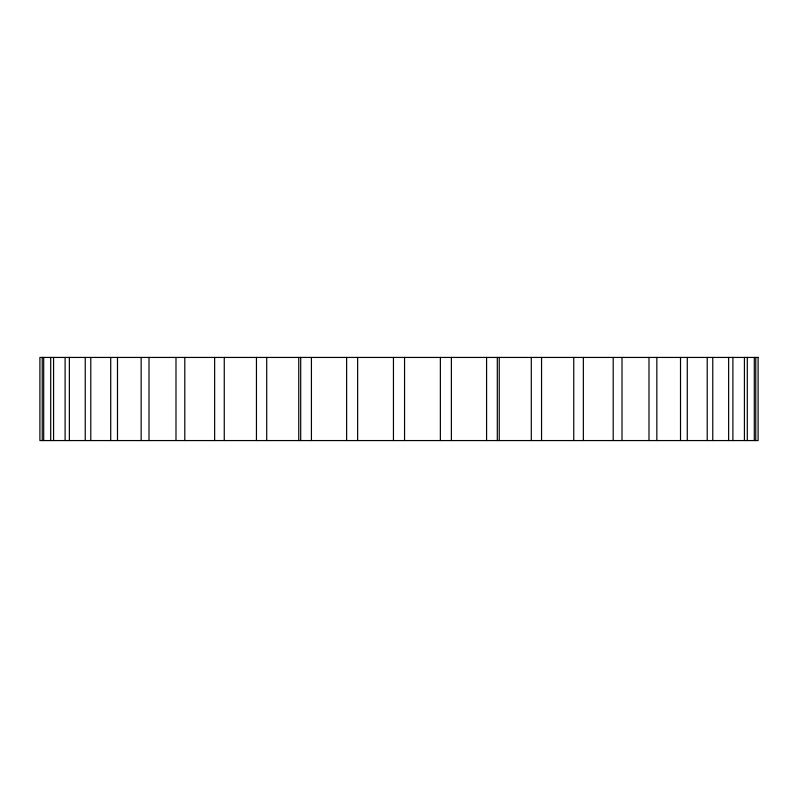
<?xml version="1.0" encoding="UTF-8"?>
<svg xmlns="http://www.w3.org/2000/svg" width="798" height="798" viewBox="0 0 798 798"><rect width="100%" height="100%" fill="white"/><g stroke="black" fill="none" stroke-linecap="round" stroke-linejoin="round"><path stroke-width="1.2" d="M755.756 357.434L755.756 440.566M754.3 357.434L754.3 440.566M747.297 357.434L747.297 440.566M744.424 357.434L744.424 440.566M732.893 357.434L732.893 440.566M728.644 357.434L728.644 440.566M712.764 357.434L712.764 440.566M707.218 357.434L707.218 440.566M687.278 357.434L687.278 440.566M680.514 357.434L680.514 440.566M656.844 357.434L656.844 440.566M648.993 357.434L648.993 440.566M622.011 357.434L622.011 440.566M613.203 357.434L613.203 440.566M583.358 357.434L583.358 440.566M573.742 357.434L573.742 440.566M541.553 357.434L541.553 440.566M531.288 357.434L531.288 440.566M499.239 357.434L499.239 440.566M497.304 357.434L497.304 440.566M486.581 357.434L486.581 440.566M451.379 357.434L451.379 440.566M440.366 357.434L440.366 440.566M404.556 357.434L404.556 440.566M393.444 357.434L393.444 440.566M357.634 357.434L357.634 440.566M346.621 357.434L346.621 440.566M311.42 357.434L311.42 440.566M300.696 357.434L300.696 440.566M298.761 357.434L298.761 440.566M266.712 357.434L266.712 440.566M256.447 357.434L256.447 440.566M224.258 357.434L224.258 440.566M214.642 357.434L214.642 440.566M184.797 357.434L184.797 440.566M175.989 357.434L175.989 440.566M149.007 357.434L149.007 440.566M141.156 357.434L141.156 440.566M117.486 357.434L117.486 440.566M110.723 357.434L110.723 440.566M90.782 357.434L90.782 440.566M85.236 357.434L85.236 440.566M69.356 357.434L69.356 440.566M65.107 357.434L65.107 440.566M53.576 357.434L53.576 440.566M50.703 357.434L50.703 440.566M43.7 357.434L43.7 440.566M42.244 357.434L42.244 440.566M758.1 357.434L39.9 357.434L39.9 440.566L758.1 440.566L758.1 357.434"/></g></svg>
